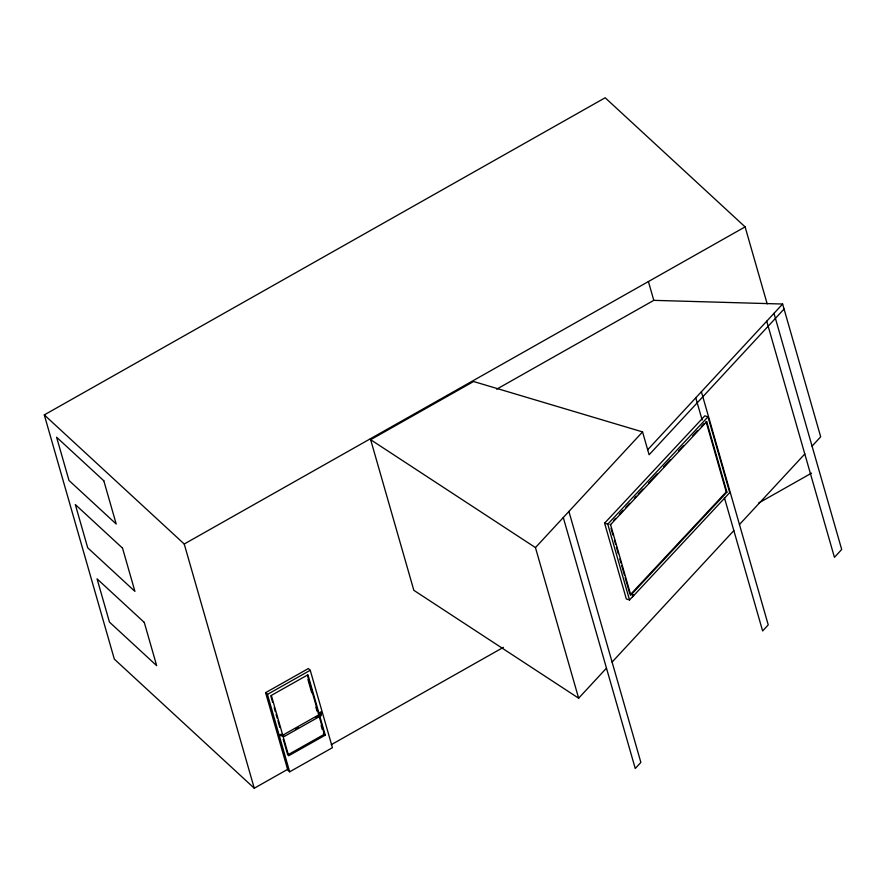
<?xml version="1.0" encoding="UTF-8"?>
<svg xmlns="http://www.w3.org/2000/svg" width="886" height="886" viewBox="0 0 886 886"><rect width="100%" height="100%" fill="white"/><g stroke="black" fill="none" stroke-linecap="round" stroke-linejoin="round"><path stroke-width="1.33" d="M632.859 595.89L632.837 595.636M632.56 595.78L633.191 594.971L633.568 595.757L632.737 596.655L632.449 595.924M321.275 712.798C321.264 709.863 318.373 714.703 321.153 712.997M632.737 595.093L632.737 596.655M535.454 547.592L642.56 431.914L473.578 381.512L370.647 439.7L535.454 547.592L578.647 698.201L606.478 668.144M647.677 449.756L782.626 304.031L820.691 436.798L812.063 446.123M784.055 309.048L649.117 454.773L642.56 431.914M612.093 662.075L733.841 530.592M739.456 524.534L804.798 453.975M632.626 596.621L629.514 599.955L626.324 598.958L604.595 523.183L704.813 415.833L708.003 416.83L729.732 492.605L633.568 595.757M629.514 599.955L607.785 524.18L708.003 416.83M613.666 520.392L615.548 518.376M619.325 514.334L623.091 510.292M625.915 507.268L629.691 503.226M634.398 498.176L636.292 496.16M638.175 494.144L642.882 489.094M648.541 483.036L657.024 473.944M663.625 466.878L670.215 459.812M678.698 450.73L683.416 445.68M692.841 435.58L697.548 430.541M701.324 426.498L704.148 423.464M610.576 524.645L706.718 421.658L706.031 421.448L726.243 491.929L726.93 492.14L630.788 595.126L610.576 524.645L609.9 524.434M630.101 594.905L726.243 491.929M287.961 769.17L254.26 788.23L114.327 659.118L44.3 414.903L605.171 97.77L745.104 226.882L767.176 303.865M44.3 414.903L184.233 544.015L745.104 226.882M496.681 389.187L653.79 300.354L782.626 304.031M283.287 734.904L320.367 713.95M295.714 728.945L298.106 727.583M316.058 717.438L318.451 716.087M284.196 736.51L321.341 715.511M331.286 744.672L503.403 647.356M758.571 503.082L811.521 473.146M265.601 692.664L308.383 668.542L310.244 670.27L332.438 747.684L289.656 771.806L287.795 770.078L265.601 692.664L267.461 694.391L289.656 771.806M267.461 694.391L310.244 670.27M325.251 735.147L288.648 755.78L271.337 695.41L307.94 674.778L325.251 735.147L323.39 733.42M632.848 594.993L633.368 595.093M604.595 523.183L607.785 524.18M578.647 698.201L413.84 590.32L370.381 438.758M320.588 712.621L321.352 713.319A1.506 0.941 -16 0 1 321.54 713.64M280.895 735.003L281.682 735.723A1.539 0.964 -16 0 0 282.235 735.978M773.987 313.356L841.7 549.486L834.435 557.338L766.722 321.197M701.391 391.767L768.24 624.896L762.625 630.954L724.405 497.666M706.718 421.658L726.93 492.14M695.776 397.825L702.122 419.964M648.408 281.56L653.79 300.354M611.041 528.421L612.946 535.066M614.474 540.382L615.615 544.381M616.379 547.039L618.284 553.684M619.812 559L620.953 562.998M621.717 565.656L624.386 574.959M625.151 577.617L629.725 593.576M568.912 511.466L640.877 762.436L635.251 768.505L563.286 517.535M307.387 675.221L324.32 734.284L287.728 754.916L283.21 739.168M307.963 679.617L311.728 692.741M315.87 707.172L317 711.115M321.131 725.545L322.26 729.488M270.784 695.864L272.666 702.421M274.173 707.67L275.302 711.613M276.055 714.238L277.185 718.169M277.938 720.794L279.821 727.362M184.233 544.015L254.26 788.23M283.741 735.712A1.539 0.964 -16 0 1 282.988 735.978M321.374 714.282A1.506 0.941 -16 0 1 321.153 714.526M280.131 735.037C281.283 737.661 282.324 732.213 280.131 735.037M103.806 480.766L56.593 437.208L68.997 480.467L116.21 524.025L103.806 480.766M122.523 548.124L75.31 504.555L87.714 547.814L134.927 591.383L122.523 548.124M144.274 622.415L97.061 578.846L109.465 622.105L156.678 665.674L144.274 622.415"/></g></svg>
